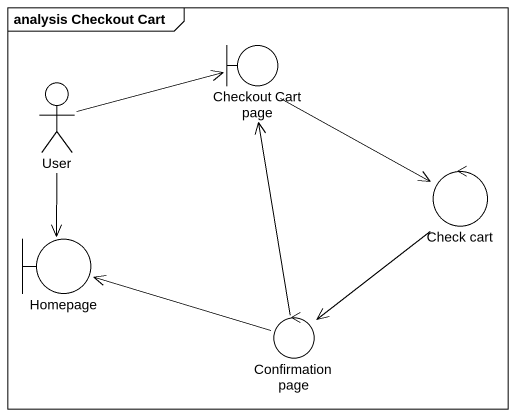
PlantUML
@startuml
mainframe analysis Checkout Cart
boundary "Checkout Cart page" as Checkout_Cart_page
actor User
control "Check cart" as Check_cart
boundary Homepage
control "Confirmation page" as Confirmation_page
Checkout_Cart_page --> Check_cart
User -right-> Checkout_Cart_page
User --> Homepage
Check_cart --> Confirmation_page
Confirmation_page -up-> Checkout_Cart_page
Confirmation_page -left-> Homepage
@enduml
